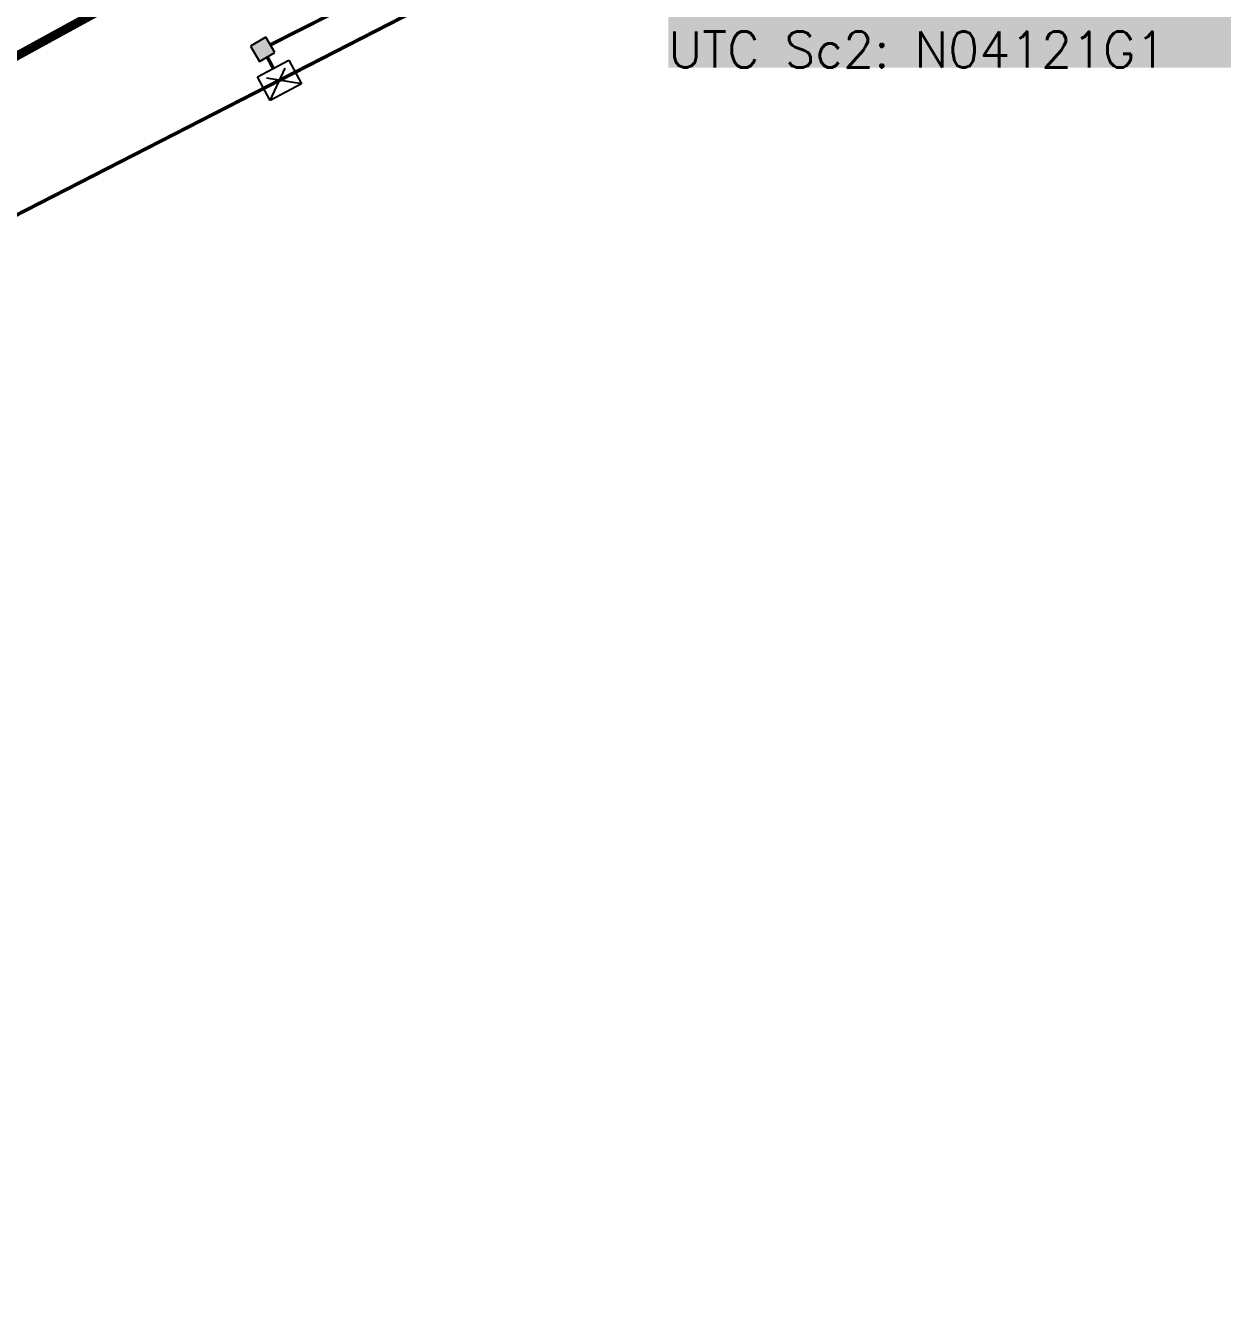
# Model space of a CAD drawing. Header units: metres. Extents: x 375767 to 376086, y 166051 to 166262.
# Drawn here: x 375883.01 to 375916.94, y 166073.7 to 166110.07 of the extents above; entities that cross this region are included whole.
import ezdxf

# ---------------------------------------------------------------- set-up
doc = ezdxf.new("R2010")
doc.units = ezdxf.units.M
doc.linetypes.add('DUCT1', pattern=[2, 1, -0.5, 0, -0.5])
for name, color, linetype in [('DIMS', 1, 'Continuous'), ('DUCTS', 3, 'DUCT1'), ('LINES', 7, 'Continuous'), ('SCT_LOOP', 10, 'Continuous'), ('UKLOOPACCESS', 170, 'Continuous')]:
    doc.layers.add(name, color=color, linetype=linetype)
doc.styles.add('ROMANS', font='romans')

# ---------------------------------------------------------------- blocks, each defined once
blk = doc.blocks.new('JBOX6')
at = {"linetype": 'ByBlock'}
blk.add_hatch(color=0, dxfattribs=at).paths.add_polyline_path([(0.25, 0.25), (-0.25, 0.25), (-0.25, -0.25), (0.25, -0.25)])
at = {"color": 0, "linetype": 'ByBlock'}
for p, q in [((0.25, 0.25), (-0.25, 0.25)), ((-0.25, 0.25), (-0.25, -0.25)), ((0.25, -0.25), (0.25, 0.25)), ((-0.25, -0.25), (0.25, -0.25))]:
    blk.add_line(p, q, dxfattribs=at)
blk = doc.blocks.new('JBOX1')
at = {"color": 0, "linetype": 'ByBlock'}
for p, q in [((-0.5, 0.375), (0.5, 0.375)), ((-0.5, -0.375), (-0.5, 0.375)), ((0.5, 0.375), (-0.5, -0.375)), ((-0.5, 0.375), (0.5, -0.375)), ((0.5, 0.375), (0.5, -0.375)), ((0.5, -0.375), (-0.5, -0.375))]:
    blk.add_line(p, q, dxfattribs=at)

msp = doc.modelspace()

# ---------------------------------------------------------------- linework, layer by layer
at = {"layer": 'DUCTS', "const_width": 0.1}
msp.add_lwpolyline([(375907.62136, 166117.48797), (375873.92089, 166100.22134)], dxfattribs=at)
at = {"layer": 'LINES', "const_width": 0.25}
msp.add_lwpolyline([(375815.29984, 166073.8255), (375839.43072, 166086.81501), (375850.10959, 166092.42632), (375858.90052, 166096.98559), (375868.77869, 166102.00207), (375875.11024, 166105.2012), (375880.40818, 166107.93512), (375894.10561, 166115.43896)], dxfattribs=at)
at = {"layer": 'SCT_LOOP', "const_width": 0.1}
for points in [[(375899.19545, 166114.23464), (375889.89815, 166109.53702)], [(375889.80861, 166109.19499), (375889.98012, 166108.87073)]]:
    msp.add_lwpolyline(points, dxfattribs=at)

# ---------------------------------------------------------------- block references
at = {"layer": 'DUCTS', "rotation": 207.8746049048476}
msp.add_blockref('JBOX1', (375890.15382, 166108.53837), dxfattribs=at)
at = {"layer": 'UKLOOPACCESS', "rotation": 210.329021213954}
msp.add_blockref('JBOX6', (375889.68237, 166109.41078), dxfattribs=at)

# ---------------------------------------------------------------- texts
at = {"layer": 'DIMS', "insert": (375901.09969, 166113.29527), "char_height": 1.0155759, "attachment_point": 1, "style": 'ROMANS', "bg_fill": 1, "box_fill_scale": 1, "bg_fill_color": 7, "bg_fill_true_color": 16777215, "bg_fill_transparency": 0}
msp.add_mtext_dynamic_manual_height_columns('IOP 97: N04121G\\POTU 63: N04121G\\PUTC Sc2: N04121G1', width=15.8400376, gutter_width=5.07788, heights=[0], dxfattribs=at)

doc.saveas('drawing.dxf')
